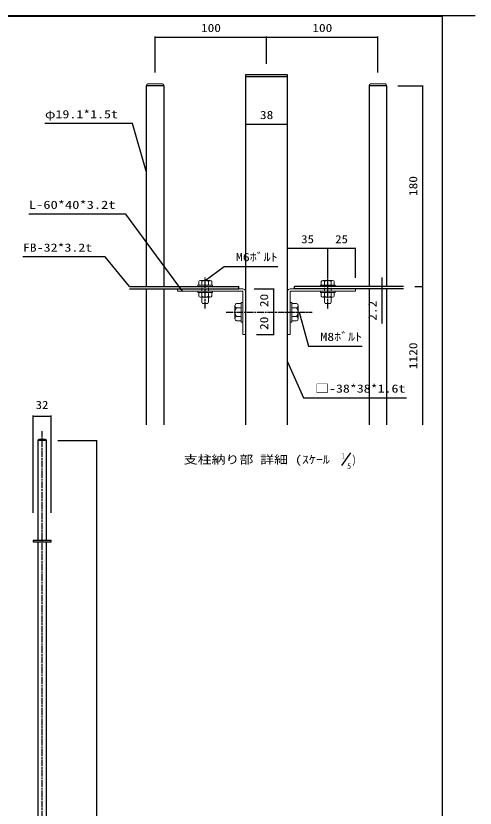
# Model space of a CAD drawing. Units: millimetres, scale not verified. Extents: x -210 to 199, y -148 to 136.
# Drawn here: x 116.6 to 199.1, y -6.1 to 136.2 of the extents above; entities that cross this region are included whole.
import ezdxf
from ezdxf.enums import TextEntityAlignment as Align

# ---------------------------------------------------------------- set-up
doc = ezdxf.new("R2010")
doc.units = ezdxf.units.MM
doc.linetypes.add('CHAIN', pattern=[18.5, 12, -1.5, 3.5, -1.5])
doc.linetypes.add('DASHED_SPACED', pattern=[12, 6, -6])
for name, color, linetype, lineweight in [('0-0', 6, 'Continuous', 25), ('0-1_0', 6, 'Continuous', 25), ('0-2_DIM1', 3, 'Continuous', 25), ('0-3_横桟', 2, 'Continuous', 25), ('0-4_文字', 7, 'Continuous', 25), ('0-5_補助', 5, 'Continuous', 25), ('0-6_ｾﾝﾀｰ', 1, 'CHAIN', 25), ('0-7_縦格子', 6, 'Continuous', 25), ('0-8_支柱', 60, 'Continuous', 25), ('0-9_THN', 4, 'Continuous', 9), ('0-A_下地', 30, 'Continuous', 9)]:
    doc.layers.add(name, color=color, linetype=linetype, lineweight=lineweight)
doc.styles.add('ＭＳ ゴシック', font='')
doc.styles.get('ＭＳ ゴシック').set_extended_font_data('MS Gothic')

# ---------------------------------------------------------------- blocks, each defined once
blk = doc.blocks.new('filled_dot')
at = {"color": 0, "linetype": 'Continuous', "lineweight": -2, "const_width": 1.25}
blk.add_lwpolyline([(-0.625, 0, 1), (0.625, 0, 1)], format="xyb", close=True, dxfattribs=at)
blk = doc.blocks.new('filled_arrow')
at = {"color": 0, "linetype": 'Continuous', "lineweight": -2}
blk.add_solid([(7.5, 1.25), (0, 0), (7.5, -1.25)], dxfattribs=at)
blk = doc.blocks.new('DIMENSION_011_')
at = {"layer": '0-4_文字'}
blk.add_lwpolyline([(40250.7, -62178.56), (40284.7, -62153.44), (40300.7, -62153.44), (40381.13, -62153.44)], dxfattribs=at)
at = {"layer": '0-4_文字', "xscale": 0.213, "yscale": 0.213, "rotation": 216.5}
blk.add_blockref('filled_arrow', (40250.7, -62178.56), dxfattribs=at)
at = {"layer": '0-4_文字', "style": 'ＭＳ ゴシック', "width": 1.25}
blk.add_text('M6ﾎﾞﾙﾄ', height=14.66, dxfattribs=at).set_placement((40305.7, -62148.44), align=Align.BOTTOM_LEFT)
blk = doc.blocks.new('DIMENSION_012_')
at = {"layer": '0-4_文字'}
blk.add_lwpolyline([(40209.67, -62198.14), (40108.04, -62059.51), (40092.04, -62059.51), (39933.95, -62059.51)], dxfattribs=at)
at = {"layer": '0-4_文字', "xscale": 0.213, "yscale": 0.213, "rotation": 306.2}
blk.add_blockref('filled_arrow', (40209.67, -62198.14), dxfattribs=at)
at = {"layer": '0-4_文字', "style": 'ＭＳ ゴシック', "width": 1.3}
blk.add_text('L-60*40*3.2t', height=14.66, dxfattribs=at).set_placement((39933.95, -62054.51), align=Align.BOTTOM_LEFT)
blk = doc.blocks.new('DIMENSION_013_')
at = {"layer": '0-4_文字'}
blk.add_lwpolyline([(40144.8, -61982.46), (40119.87, -61896.83), (40103.87, -61896.83), (39962.73, -61896.83)], dxfattribs=at)
at = {"layer": '0-4_文字', "xscale": 0.213, "yscale": 0.213, "rotation": 286.2}
blk.add_blockref('filled_arrow', (40144.8, -61982.46), dxfattribs=at)
at = {"layer": '0-4_文字', "style": 'ＭＳ ゴシック', "width": 1.25}
blk.add_text('φ19.1*1.5t', height=14.66, dxfattribs=at).set_placement((39962.73, -61891.83), align=Align.BOTTOM_LEFT)
blk = doc.blocks.new('DIMENSION_014_')
at = {"layer": '0-4_文字'}
blk.add_lwpolyline([(40419.46, -62235.74), (40436.39, -62296.56), (40452.39, -62296.56), (40532.82, -62296.56)], dxfattribs=at)
at = {"layer": '0-4_文字', "xscale": 0.213, "yscale": 0.213, "rotation": 105.6}
blk.add_blockref('filled_arrow', (40419.46, -62235.74), dxfattribs=at)
at = {"layer": '0-4_文字', "style": 'ＭＳ ゴシック', "width": 1.25}
blk.add_text('M8ﾎﾞﾙﾄ', height=14.66, dxfattribs=at).set_placement((40457.39, -62291.56), align=Align.BOTTOM_LEFT)
blk = doc.blocks.new('DIMENSION_016_')
at = {"layer": '0-4_文字'}
blk.add_lwpolyline([(40398.7, -62324.7), (40427.02, -62389.63), (40443.02, -62389.63), (40612.08, -62389.63)], dxfattribs=at)
at = {"layer": '0-4_文字', "xscale": 0.213, "yscale": 0.213, "rotation": 113.6}
blk.add_blockref('filled_arrow', (40398.7, -62324.7), dxfattribs=at)
at = {"layer": '0-4_文字', "style": 'ＭＳ ゴシック', "width": 1.25}
blk.add_text('□-38*38*1.6t', height=14.66, dxfattribs=at).set_placement((40448.02, -62384.63), align=Align.BOTTOM_LEFT)
blk = doc.blocks.new('DIMENSION_017_')
at = {"layer": '0-4_文字'}
blk.add_lwpolyline([(40114.37, -62189.34), (40071.1, -62136.4), (40055.1, -62136.4), (39922.99, -62136.4)], dxfattribs=at)
at = {"layer": '0-4_文字', "xscale": 0.213, "yscale": 0.213, "rotation": 309.3}
blk.add_blockref('filled_arrow', (40114.37, -62189.34), dxfattribs=at)
at = {"layer": '0-4_文字', "style": 'ＭＳ ゴシック', "width": 1.25}
blk.add_text('FB-32*3.2t', height=14.66, dxfattribs=at).set_placement((39922.99, -62131.4), align=Align.BOTTOM_LEFT)
blk = doc.blocks.new('A$C54DE35E0')
at = {"layer": '0-1_0'}
for p, q in [((0, 0), (556.725, 0)), ((556.725, 0), (556.725, -399))]:
    blk.add_line(p, q, dxfattribs=at)
blk = doc.blocks.new('Viewport_NO.1')
at = {"layer": '0-2_DIM1'}
for p, q in [((40160.7, -61805.34), (40160.7, -61740.59)), ((40160.7, -61741.84), (40360.7, -61741.84)), ((40360.7, -61789.34), (40360.7, -61740.59)), ((40360.7, -61789.34), (40360.7, -61740.59)), ((40360.7, -61741.84), (40560.7, -61741.84)), ((40560.7, -61805.34), (40560.7, -61740.59)), ((40596.6, -61829.34), (40642.08, -61829.34)), ((40640.83, -61829.34), (40640.83, -62189.34)), ((40322.69, -61898.24), (40398.7, -61898.24)), ((40470.69, -62121.27), (40398.7, -62121.27)), ((40470.69, -62153.63), (40470.69, -62120.02)), ((40470.69, -62173.63), (40470.69, -62120.02)), ((40520.69, -62121.27), (40470.69, -62121.27)), ((40520.69, -62173.74), (40520.69, -62120.02)), ((40567.73, -62173.34), (40567.73, -62256.08)), ((40627.02, -62189.34), (40642.08, -62189.34)), ((40627.02, -62189.34), (40642.08, -62189.34)), ((40640.83, -62189.34), (40640.83, -62438.2)), ((40338.29, -62193.74), (40374.35, -62193.74)), ((40373.1, -62193.74), (40373.1, -62235.74)), ((40373.1, -62235.74), (40373.1, -62275.74)), ((40342.69, -62275.74), (40374.35, -62275.74)), ((39941.73, -62595.89), (39941.73, -62421.49)), ((39941.73, -62422.74), (39973.73, -62422.74)), ((39973.73, -62595.89), (39973.73, -62421.49)), ((39985.68, -62465.89), (40056.48, -62465.89)), ((40055.23, -62465.89), (40055.23, -63915.89))]:
    blk.add_line(p, q, dxfattribs=at)
at = {"layer": '0-3_横桟'}
for p, q in [((40114.37, -62189.34), (40310.7, -62189.34)), ((40310.7, -62193.74), (40310.7, -62189.34)), ((40607.02, -62189.34), (40410.69, -62189.34)), ((40410.69, -62193.74), (40410.69, -62189.34)), ((40114.37, -62193.74), (40310.7, -62193.74)), ((40607.02, -62193.74), (40410.69, -62193.74))]:
    blk.add_line(p, q, dxfattribs=at)
blk.add_lwpolyline([(39941.73, -62648.09), (39973.73, -62648.09), (39973.73, -62645.89), (39941.73, -62645.89)], close=True, dxfattribs=at)
at = {"layer": '0-4_文字'}
blk.add_line((40495.96, -62511.11), (40512.02, -62488.17), dxfattribs=at)
at = {"layer": '0-5_補助'}
blk.add_lwpolyline([(40735.47, -61703.39), (36646, -61703.39), (36646, -64549.78)], dxfattribs=at)
at = {"layer": '0-6_ｾﾝﾀｰ'}
for p, q in [((40250.7, -62229.24), (40250.7, -62173.63)), ((40470.69, -62229.24), (40470.69, -62173.63)), ((40288.4, -62235.74), (40443, -62235.74)), ((39957.73, -64031.8), (39957.73, -62449.18))]:
    blk.add_line(p, q, dxfattribs=at)
at = {"layer": '0-7_縦格子'}
for p, q in [((40144.8, -62193.74), (40144.8, -62438.2)), ((40176.6, -62438.2), (40176.6, -62193.74)), ((40544.8, -62193.74), (40544.8, -62438.2)), ((40576.6, -62438.2), (40576.6, -62193.74)), ((39949.78, -62648.09), (39949.78, -63763.69)), ((39965.68, -63763.69), (39965.68, -62648.09))]:
    blk.add_line(p, q, dxfattribs=at)
for points in [[(40176.6, -62189.34), (40176.6, -61829.34), (40144.8, -61829.34), (40144.8, -62189.34)], [(40576.6, -62189.34), (40576.6, -61829.34), (40544.8, -61829.34), (40544.8, -62189.34)], [(39965.68, -62645.89), (39965.68, -62465.89), (39949.78, -62465.89), (39949.78, -62645.89)]]:
    blk.add_lwpolyline(points, dxfattribs=at)
at = {"layer": '0-8_支柱'}
blk.add_line((40322.69, -61812.54), (40398.7, -61812.54), dxfattribs=at)
blk.add_lwpolyline([(40398.7, -62438.2), (40398.7, -61809.2), (40322.69, -61809.2), (40322.7, -62438.2)], dxfattribs=at)
at = {"layer": '0-9_THN'}
for p, q in [((40144.8, -61829.34), (40176.6, -61829.34)), ((40172.6, -61825.34), (40148.8, -61825.34)), ((40544.8, -61829.34), (40576.6, -61829.34)), ((40572.6, -61825.34), (40548.8, -61825.34)), ((39963.68, -62463.89), (39951.78, -62463.89)), ((39963.68, -62463.89), (39951.78, -62463.89)), ((39949.78, -62465.89), (39965.68, -62465.89)), ((39949.78, -62465.89), (39965.68, -62465.89))]:
    blk.add_line(p, q, dxfattribs=at)
for centre, radius, start, end in [((40148.8, -61829.34), 4, 90, 180), ((40172.6, -61829.34), 4, 0, 90), ((40548.8, -61829.34), 4, 90, 180), ((40572.6, -61829.34), 4, 0, 90), ((39951.78, -62465.89), 2, 90, 180), ((39951.78, -62465.89), 2, 90, 180), ((39963.68, -62465.89), 2, 0, 90), ((39963.68, -62465.89), 2, 0, 90)]:
    blk.add_arc(centre, radius, start, end, dxfattribs=at)
at = {"layer": '0-A_下地'}
for p, q in [((40259.54, -62178.56), (40241.86, -62178.56)), ((40461.85, -62178.56), (40479.53, -62178.56)), ((40263.9, -62186.94), (40237.5, -62186.94)), ((40238.91, -62186.94), (40238.91, -62180.72)), ((40262.49, -62186.94), (40238.91, -62186.94)), ((40244.81, -62186.94), (40244.81, -62180.72)), ((40256.59, -62186.94), (40256.59, -62180.72)), ((40262.49, -62186.94), (40262.49, -62180.72)), ((40457.49, -62186.94), (40483.89, -62186.94)), ((40458.9, -62186.94), (40458.9, -62180.72)), ((40458.9, -62186.94), (40482.48, -62186.94)), ((40464.8, -62186.94), (40464.8, -62180.72)), ((40476.58, -62186.94), (40476.58, -62180.72)), ((40482.48, -62186.94), (40482.48, -62180.72)), ((40200.7, -62198.14), (40318.29, -62198.14)), ((40263.9, -62198.14), (40237.5, -62198.14)), ((40237.5, -62200.54), (40237.5, -62198.14)), ((40263.9, -62200.54), (40237.5, -62200.54)), ((40238.91, -62200.54), (40238.91, -62206.76)), ((40239.95, -62200.54), (40261.45, -62200.54)), ((40244.81, -62200.54), (40244.81, -62206.76)), ((40256.59, -62200.54), (40256.59, -62206.76)), ((40262.49, -62200.54), (40262.49, -62206.76)), ((40263.9, -62200.54), (40263.9, -62198.14)), ((40318.29, -62198.14), (40318.29, -62275.74)), ((40398.7, -62198.14), (40398.7, -62275.74)), ((40520.69, -62193.74), (40403.1, -62193.74)), ((40520.69, -62198.14), (40403.1, -62198.14)), ((40403.1, -62198.14), (40403.1, -62275.74)), ((40457.49, -62200.54), (40457.49, -62198.14)), ((40457.49, -62198.14), (40483.89, -62198.14)), ((40457.49, -62200.54), (40483.89, -62200.54)), ((40458.9, -62200.54), (40458.9, -62206.76)), ((40481.44, -62200.54), (40459.94, -62200.54)), ((40464.8, -62200.54), (40464.8, -62206.76)), ((40476.58, -62200.54), (40476.58, -62206.76)), ((40482.48, -62200.54), (40482.48, -62206.76)), ((40483.89, -62200.54), (40483.89, -62198.14)), ((40520.69, -62198.14), (40520.69, -62193.74)), ((40259.54, -62208.91), (40241.86, -62208.91)), ((40244.7, -62208.91), (40244.7, -62217.34)), ((40244.7, -62217.34), (40245.9, -62220.34)), ((40256.7, -62208.91), (40256.7, -62217.34)), ((40315.09, -62220.01), (40306.8, -62220.01)), ((40315.09, -62218.14), (40315.09, -62253.34)), ((40315.09, -62218.14), (40315.09, -62253.34)), ((40318.29, -62218.14), (40315.09, -62218.14)), ((40315.09, -62220.01), (40315.09, -62251.46)), ((40318.29, -62218.14), (40318.29, -62253.34)), ((40406.3, -62218.14), (40406.3, -62253.34)), ((40406.3, -62220.01), (40414.59, -62220.01)), ((40406.3, -62220.01), (40406.3, -62251.46)), ((40461.85, -62208.91), (40479.53, -62208.91)), ((40464.69, -62208.91), (40464.69, -62217.34)), ((40464.69, -62217.34), (40465.89, -62220.34)), ((40465.89, -62220.34), (40475.49, -62220.34)), ((40303.93, -62223.95), (40303.93, -62247.53)), ((40315.09, -62227.88), (40306.8, -62227.88)), ((40406.3, -62227.88), (40414.59, -62227.88)), ((40417.46, -62223.95), (40417.46, -62247.53)), ((40315.09, -62243.59), (40306.8, -62243.59)), ((40406.3, -62243.59), (40414.59, -62243.59)), ((40315.09, -62251.46), (40306.8, -62251.46)), ((40318.29, -62253.34), (40315.09, -62253.34)), ((40406.3, -62251.46), (40414.59, -62251.46)), ((40398.7, -62275.74), (40403.1, -62275.74))]:
    blk.add_line(p, q, dxfattribs=at)
at = {"layer": '0-A_下地', "linetype": 'DASHED_SPACED'}
for p, q in [((40244.7, -62198.14), (40244.7, -62189.34)), ((40256.7, -62198.14), (40256.7, -62189.34)), ((40464.69, -62198.14), (40464.69, -62189.34)), ((40476.69, -62198.14), (40476.69, -62189.34))]:
    blk.add_line(p, q, dxfattribs=at)
at = {"layer": '0-A_下地'}
for points in [[(40263.9, -62189.34), (40237.5, -62189.34), (40237.5, -62186.94)], [(40263.9, -62189.34), (40263.9, -62186.94), (40237.5, -62186.94)], [(40457.49, -62189.34), (40483.89, -62189.34), (40483.89, -62186.94)], [(40457.49, -62189.34), (40457.49, -62186.94), (40483.89, -62186.94)], [(40200.7, -62198.14), (40200.7, -62193.74), (40318.29, -62193.74)], [(40322.69, -62198.14), (40322.69, -62275.74), (40318.29, -62275.74)], [(40256.7, -62217.34), (40255.5, -62220.34), (40245.9, -62220.34)], [(40403.1, -62218.14), (40403.1, -62253.34), (40406.3, -62253.34)], [(40403.1, -62218.14), (40406.3, -62218.14), (40406.3, -62253.34)], [(40476.69, -62208.91), (40476.69, -62217.34), (40475.49, -62220.34)]]:
    blk.add_lwpolyline(points, dxfattribs=at)
for centre, radius, start, end in [((40241.86, -62181.66), 3.1, 17.74657, 162.25343), ((40250.7, -62187.69), 9.13, 49.83207, 130.16793), ((40259.54, -62181.66), 3.1, 17.74657, 162.25343), ((40461.85, -62181.66), 3.1, 17.74657, 162.25343), ((40470.69, -62187.69), 9.13, 49.83207, 130.16793), ((40479.53, -62181.66), 3.1, 17.74657, 162.25343), ((40241.86, -62205.81), 3.1, 197.74657, 342.25343), ((40250.7, -62199.78), 9.13, 229.83207, 310.16793), ((40259.54, -62205.81), 3.1, 197.74657, 342.25343), ((40318.29, -62198.14), 4.4, 0, 90), ((40403.1, -62198.14), 4.4, 90, 180), ((40461.85, -62205.81), 3.1, 197.74657, 342.25343), ((40470.69, -62199.78), 9.13, 229.83207, 310.16793), ((40479.53, -62205.81), 3.1, 197.74657, 342.25343), ((40308.06, -62223.95), 4.13, 107.74657, 252.25343), ((40413.33, -62223.95), 4.13, 287.74657, 72.25343), ((40316.1, -62235.74), 12.18, 139.83207, 220.16793), ((40405.29, -62235.74), 12.18, 319.83207, 40.16793), ((40308.06, -62247.53), 4.13, 107.74657, 252.25343), ((40413.33, -62247.53), 4.13, 287.74657, 72.25343)]:
    blk.add_arc(centre, radius, start, end, dxfattribs=at)
at = {"layer": '0-0', "xscale": 7.129295, "yscale": 7.129295}
blk.add_blockref('A$C54DE35E0', (36706.93, -61703.98), dxfattribs=at)
at = {"layer": '0-2_DIM1'}
for name, p, xscale, yscale, rotation in [('filled_dot', (40160.7, -61741.84), 0.32, 0.32, 180), ('filled_dot', (40360.7, -61741.84), 0.32, 0.32, 180), ('filled_dot', (40640.83, -61829.34), 0.32, 0.32, 90), ('filled_dot', (40322.69, -61898.24), 0.32, 0.32, 180), ('filled_dot', (40398.7, -62121.27), 0.32, 0.32, 180), ('filled_dot', (40470.69, -62121.27), 0.32, 0.32, 180), ('filled_dot', (40373.1, -62193.74), 0.32, 0.32, 90), ('filled_dot', (40567.73, -62189.34), 0.32, 0.32, 270), ('filled_dot', (40567.73, -62193.74), 0.32, 0.32, 90), ('filled_dot', (40640.83, -62189.34), 0.32, 0.32, 270), ('filled_dot', (40640.83, -62189.34), 0.32, 0.32, 90), ('filled_dot', (40373.1, -62235.74), 0.32, 0.32, 270), ('filled_dot', (40373.1, -62235.74), 0.32, 0.32, 90), ('filled_dot', (40373.1, -62275.74), 0.32, 0.32, 270), ('filled_dot', (39941.73, -62422.74), 0.32, 0.32, 180), ('filled_arrow', (40640.83, -62438.2), 0.107, 0.107, 270), ('filled_dot', (40055.23, -62465.89), 0.32, 0.32, 90)]:
    blk.add_blockref(name, p, dxfattribs=dict(at, xscale=xscale, yscale=yscale, rotation=rotation))
at = {"layer": '0-2_DIM1', "xscale": 0.32, "yscale": 0.32}
for p in [(40360.7, -61741.84), (40560.7, -61741.84), (40398.7, -61898.24), (40470.69, -62121.27), (40520.69, -62121.27), (39973.73, -62422.74)]:
    blk.add_blockref('filled_dot', p, dxfattribs=at)
at = {"layer": '0-4_文字'}
for name in ['DIMENSION_013_', 'DIMENSION_012_', 'DIMENSION_017_', 'DIMENSION_011_', 'DIMENSION_014_', 'DIMENSION_016_']:
    blk.add_blockref(name, (0, 0), dxfattribs=at)
at = {"layer": '0-2_DIM1', "style": 'ＭＳ ゴシック'}
for s, width, p in [('100', 1.2, (40242.98, -61736.84)), ('100', 1.2, (40442.98, -61736.84)), ('38', 1.2, (40348.92, -61893.24)), ('35', 1.15, (40423.02, -62116.27)), ('25', 1.15, (40484.07, -62116.27)), ('32', 1.15, (39946, -62413.99))]:
    blk.add_text(s, height=14.66, dxfattribs=dict(at, width=width)).set_placement(p, align=Align.BOTTOM_LEFT)
at = {"layer": '0-2_DIM1', "style": 'ＭＳ ゴシック', "width": 1.2}
for s, p in [('180', (40635.83, -62027.05)), ('20', (40368.1, -62226.61)), ('2.2', (40562.73, -62251.08)), ('20', (40368.1, -62267.61)), ('1120', (40635.83, -62337.98))]:
    blk.add_text(s, height=14.66, rotation=90, dxfattribs=at).set_placement(p, align=Align.BOTTOM_LEFT)
at = {"layer": '0-4_文字', "style": 'ＭＳ ゴシック'}
for s, height, width, p in [('支柱納り部 詳細 (ｽｹｰﾙ ', 14.66, 1.25, (40212, -62512.31)), ('1', 10.26, 0.55, (40496.11, -62501.51)), (')', 14.66, 0.6, (40514.28, -62512.31))]:
    blk.add_text(s, height=height, dxfattribs=dict(at, width=width)).set_placement(p, align=Align.BOTTOM_LEFT)
blk.add_text('5', height=10.26, dxfattribs=at).set_placement((40505.54, -62520.03), align=Align.BOTTOM_LEFT)

msp = doc.modelspace()

# ---------------------------------------------------------------- block references
at = {"layer": '0-0', "xscale": 0.1, "yscale": 0.1}
msp.add_blockref('Viewport_NO.1', (-3874.489, 6306.533), dxfattribs=at)

doc.saveas('drawing.dxf')
